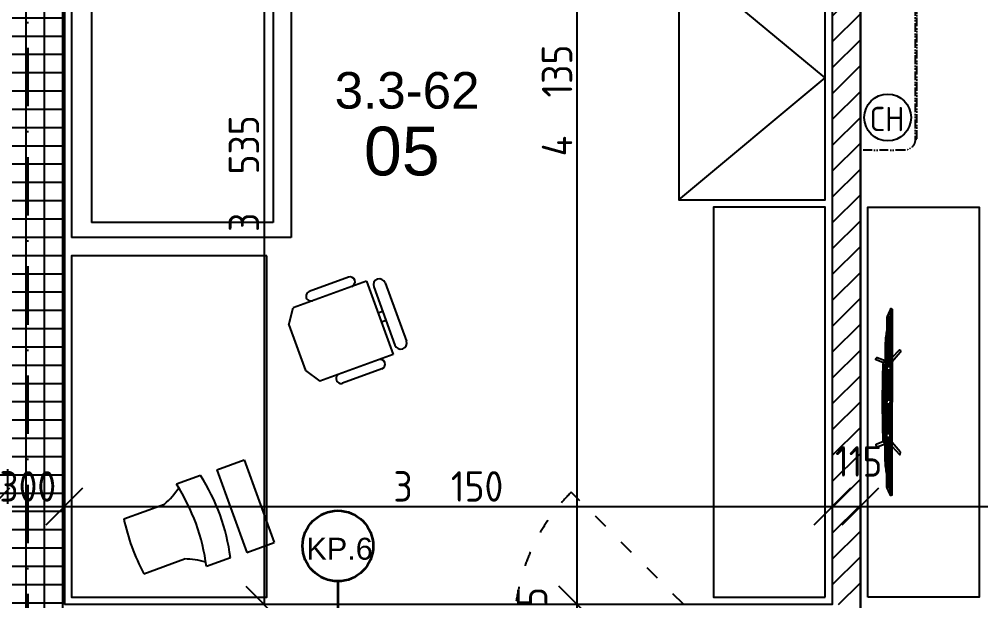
# Model space of a CAD drawing. Extents: x 4511820 to 5180432, y -1526536 to -944957.
# Drawn here: x 5109347 to 5113291, y -1122214 to -1119828 of the extents above; entities that cross this region are included whole.
import ezdxf

# ---------------------------------------------------------------- set-up
doc = ezdxf.new("R2010")
doc.units = 0
doc.header["$MEASUREMENT"] = 0
for name, pattern in [('ACAD_ISO03W100', [30, 12, -18]), ('ACAD_ISO12W100', [22, 12, -3, 0.5, -3, 0.5, -3]), ('BODKOCIARKOVANA_3', [5.6, 3, -1.3, 0, -1.3])]:
    doc.linetypes.add(name, pattern=pattern)
doc.layers.get('0').update_dxf_attribs({"linetype": 'CONTINUOUS'})
doc.layers.get('Defpoints').update_dxf_attribs({"color": 61, "linetype": 'CONTINUOUS'})
for name, color, linetype in [('KÓTY', 4, 'CONTINUOUS'), ('MÚRY', 1, 'CONTINUOUS'), ('OKNÁ', 143, 'CONTINUOUS'), ('osi', 253, 'CONTINUOUS'), ('Plochy', 41, 'CONTINUOUS'), ('POPIS', 7, 'CONTINUOUS'), ('ZARIADENIE', 47, 'CONTINUOUS'), ('ZZ-chladenie', 133, 'CONTINUOUS'), ('ŠRAFY', 82, 'CONTINUOUS')]:
    doc.layers.add(name, color=color, linetype=linetype)
doc.layers.add('preklady', color=74, linetype='CONTINUOUS', lineweight=35)
doc.styles.add('ARIAL', font='arial.ttf')
doc.styles.add('STYLE1', font='isocp.shx')
doc.dimstyles.new('STANDARD-50', dxfattribs={"dimtxt": 125, "dimasz": 150, "dimexe": 10, "dimexo": 200, "dimgap": 20, "dimtad": 1, "dimdsep": 46, "dimlunit": 6, "dimtxsty": 'STYLE1', "dimblk1": 'OBLIQUE', "dimblk2": 'OBLIQUE', "dimsah": 1, "dimcen": 2.5, "dimse1": 1, "dimse2": 1, "dimadec": 0, "dimazin": 0, "dimtfac": 1, "dimtmove": 1, "dimatfit": 3, "dimldrblk": 'OBLIQUE', "dimfxl": 1, "dimtolj": 1, "dimtzin": 0, "dimarcsym": 0})

# ---------------------------------------------------------------- blocks, each defined once
blk = doc.blocks.new('Tv06_top_cad-block.com')
at = {"color": 0}
for points in [[(-161.1, -3.4), (-173.3, 26.2, 0.359324), (-175.3, 27.3, 0.097501), (-182.8, 24.2, 0.350578), (-183.5, 22.1), (-171.1, -10.4)], [(161.1, -3.4), (173.3, 26.2, -0.359324), (175.3, 27.3, -0.097501), (182.8, 24.2, -0.350578), (183.5, 22.1), (171.1, -10.4)], [(-381.9, -38.8, -0.13121), (-383.2, -32.7, -0.169032), (-383, -32.3), (-381.8, -31.1, -0.205713), (-381.3, -30.9), (-378.5, -30.9, 0.118206), (-376.2, -30.4), (-351.4, -18.4, -0.105648), (-345.8, -17), (0, -17)], [(-339.3, -21.2), (-339.3, -21.2, 0.099639), (-344.3, -22.2), (-349.2, -24.6, 0.215889), (-350.7, -26.3, 0.476075), (-349.4, -28, 0.244765)], [(-295.5, -17), (-282, -15, -0.02037), (-255.8, -12, -0.012056), (-227.2, -10.7), (-169.3, -10.7)], [(-182.5, -38.8), (-214.4, -69.1, 0.250582), (-215, -71, 0.266718), (-214.3, -71.9, 0.084688)], [(-214.3, -71.9), (-207.3, -73.1, 0.211205), (-203.3, -72.1), (-165.2, -38.8)], [(-181.8, -17), (-178.5, -14, -0.213415), (-177.3, -13.6), (0, -13.6)], [(-172.1, -13.6, -0.072098), (-159.2, -3, -0.121861), (-158.4, -2.8)], [(-170.1, -10.6, -0.053076), (-160.2, -2.9), (-158.4, -2.8)], [(-147.6, -13.6), (-147.6, -7.5, -0.414214), (-147.4, -7.3), (-146.5, -7.3, -0.414214), (-146.3, -7.5), (-146.3, -13.6)], [(-146.8, -28, 0.414214), (-145, -26.2), (-145, -23, 0.414214), (-146.8, -21.2)], [(-143.9, -13.6), (-143.9, -7.5, -0.414214), (-143.7, -7.3), (-142.7, -7.3, -0.414214), (-142.6, -7.5), (-142.6, -13.6)], [(-140.2, -13.6), (-140.2, -7.5, -0.414214), (-140, -7.3), (-139, -7.3, -0.414214), (-138.8, -7.5), (-138.8, -13.6)], [(-136.4, -13.6), (-136.4, -7.5, -0.414214), (-136.3, -7.3), (-135.3, -7.3, -0.414214), (-135.1, -7.5), (-135.1, -13.6)], [(-132.7, -13.6), (-132.7, -7.5, -0.414214), (-132.5, -7.3), (-131.6, -7.3, -0.414214), (-131.4, -7.5), (-131.4, -13.6)], [(-128.8, -28, -0.414214), (-130.6, -26.2), (-130.6, -23, -0.414214), (-128.8, -21.2)], [(-129, -13.6), (-129, -7.5, -0.414214), (-128.8, -7.3), (-127.9, -7.3, -0.414214), (-127.7, -7.5), (-127.7, -13.6)], [(-125.3, -13.6), (-125.3, -7.5, -0.414214), (-125.1, -7.3), (-124.1, -7.3, -0.414214), (-124, -7.5), (-124, -13.6)], [(-121.6, -13.6), (-121.6, -7.5, -0.414214), (-121.4, -7.3), (-120.4, -7.3, -0.414214), (-120.2, -7.5), (-120.2, -13.6)], [(-117.8, -13.6), (-117.8, -7.5, -0.414214), (-117.7, -7.3), (-116.7, -7.3, -0.414214), (-116.5, -7.5), (-116.5, -13.6)], [(-114.1, -13.6), (-114.1, -7.5, -0.414214), (-113.9, -7.3), (-113, -7.3, -0.414214), (-112.8, -7.5), (-112.8, -13.6)], [(-110.4, -13.6), (-110.4, -7.5, -0.414214), (-110.2, -7.3), (-109.3, -7.3, -0.414214), (-109.1, -7.5), (-109.1, -13.6)], [(-106.7, -13.6), (-106.7, -7.5, -0.414214), (-106.5, -7.3), (-105.5, -7.3, -0.414214), (-105.4, -7.5), (-105.4, -13.6)], [(-103, -13.6), (-103, -7.5, -0.414214), (-102.8, -7.3), (-101.8, -7.3, -0.414214), (-101.6, -7.5), (-101.6, -13.6)], [(-99.2, -13.6), (-99.2, -7.5, -0.414214), (-99.1, -7.3), (-98.1, -7.3, -0.414214), (-97.9, -7.5), (-97.9, -13.6)], [(-95.5, -13.6), (-95.5, -7.5, -0.414214), (-95.3, -7.3), (-94.4, -7.3, -0.414214), (-94.2, -7.5), (-94.2, -13.6)], [(-91.8, -13.6), (-91.8, -7.5, -0.414214), (-91.6, -7.3), (-90.7, -7.3, -0.414214), (-90.5, -7.5), (-90.5, -13.6)], [(-88.1, -13.6), (-88.1, -7.5, -0.414214), (-87.9, -7.3), (-86.9, -7.3, -0.414214), (-86.8, -7.5), (-86.8, -13.6)], [(-84.4, -13.6), (-84.4, -7.5, -0.414214), (-84.2, -7.3), (-83.2, -7.3, -0.414214), (-83, -7.5), (-83, -13.6)], [(-80.6, -13.6), (-80.6, -7.5, -0.414214), (-80.5, -7.3), (-79.5, -7.3, -0.414214), (-79.3, -7.5), (-79.3, -13.6)], [(-76.9, -13.6), (-76.9, -7.5, -0.414214), (-76.7, -7.3), (-75.8, -7.3, -0.414214), (-75.6, -7.5), (-75.6, -13.6)], [(-73.2, -13.6), (-73.2, -7.5, -0.414214), (-73, -7.3), (-72.1, -7.3, -0.414214), (-71.9, -7.5), (-71.9, -13.6)], [(-69.5, -13.6), (-69.5, -7.5, -0.414214), (-69.3, -7.3), (-68.3, -7.3, -0.414214), (-68.2, -7.5), (-68.2, -13.6)], [(-65.8, -13.6), (-65.8, -7.5, -0.414214), (-65.6, -7.3), (-64.6, -7.3, -0.414214), (-64.4, -7.5), (-64.4, -13.6)], [(-62, -13.6), (-62, -7.5, -0.414214), (-61.9, -7.3), (-60.9, -7.3, -0.414214), (-60.7, -7.5), (-60.7, -13.6)], [(-58.3, -13.6), (-58.3, -7.5, -0.414214), (-58.1, -7.3), (-57.2, -7.3, -0.414214), (-57, -7.5), (-57, -13.6)], [(-54.6, -13.6), (-54.6, -7.5, -0.414214), (-54.4, -7.3), (-53.5, -7.3, -0.414214), (-53.3, -7.5), (-53.3, -13.6)], [(-50.9, -13.6), (-50.9, -7.5, -0.414214), (-50.7, -7.3), (-49.7, -7.3, -0.414214), (-49.6, -7.5), (-49.6, -13.6)], [(-47.2, -13.6), (-47.2, -7.5, -0.414214), (-47, -7.3), (-46, -7.3, -0.414214), (-45.8, -7.5), (-45.8, -13.6)], [(-43.4, -13.6), (-43.4, -7.5, -0.414214), (-43.3, -7.3), (-42.3, -7.3, -0.414214), (-42.1, -7.5), (-42.1, -13.6)], [(-39.7, -13.6), (-39.7, -7.5, -0.414214), (-39.5, -7.3), (-38.6, -7.3, -0.414214), (-38.4, -7.5), (-38.4, -13.6)], [(-36, -13.6), (-36, -7.5, -0.414214), (-35.8, -7.3), (-34.9, -7.3, -0.414214), (-34.7, -7.5), (-34.7, -13.6)], [(-32.3, -13.6), (-32.3, -7.5, -0.414214), (-32.1, -7.3), (-31.1, -7.3, -0.414214), (-31, -7.5), (-31, -13.6)], [(-28.6, -13.6), (-28.6, -7.5, -0.414214), (-28.4, -7.3), (-27.4, -7.3, -0.414214), (-27.2, -7.5), (-27.2, -13.6)], [(-24.8, -13.6), (-24.8, -7.5, -0.414214), (-24.7, -7.3), (-23.7, -7.3, -0.414214), (-23.5, -7.5), (-23.5, -13.6)], [(-21.1, -13.6), (-21.1, -7.5, -0.414214), (-20.9, -7.3), (-20, -7.3, -0.414214), (-19.8, -7.5), (-19.8, -13.6)], [(-17.4, -13.6), (-17.4, -7.5, -0.414214), (-17.2, -7.3), (-16.3, -7.3, -0.414214), (-16.1, -7.5), (-16.1, -13.6)], [(-13.7, -13.6), (-13.7, -7.5, -0.414214), (-13.5, -7.3), (-12.5, -7.3, -0.414214), (-12.4, -7.5), (-12.4, -13.6)], [(-10, -13.6), (-10, -7.5, -0.414214), (-9.8, -7.3), (-8.8, -7.3, -0.414214), (-8.6, -7.5), (-8.6, -13.6)], [(-10, -28, 0.414214), (-8.2, -26.2), (-8.2, -23, 0.414214), (-10, -21.2)], [(-6.2, -13.6), (-6.2, -7.5, -0.414214), (-6.1, -7.3), (-5.1, -7.3, -0.414214), (-4.9, -7.5), (-4.9, -13.6)], [(-2.5, -13.6), (-2.5, -7.5, -0.414214), (-2.3, -7.3), (-1.4, -7.3, -0.414214), (-1.2, -7.5), (-1.2, -13.6)], [(181.8, -17), (178.5, -14, 0.213415), (177.3, -13.6), (0, -13.6)], [(381.9, -38.8, 0.13121), (383.2, -32.7, 0.169032), (383, -32.3), (381.8, -31.1, 0.205713), (381.3, -30.9), (378.5, -30.9, -0.118206), (376.2, -30.4), (351.4, -18.4, 0.105648), (345.8, -17), (0, -17)], [(2.5, -13.6), (2.5, -7.5, 0.414214), (2.3, -7.3), (1.4, -7.3, 0.414214), (1.2, -7.5), (1.2, -13.6)], [(6.2, -13.6), (6.2, -7.5, 0.414214), (6.1, -7.3), (5.1, -7.3, 0.414214), (4.9, -7.5), (4.9, -13.6)], [(10, -28, -0.414214), (8.2, -26.2), (8.2, -23, -0.414214), (10, -21.2)], [(10, -13.6), (10, -7.5, 0.414214), (9.8, -7.3), (8.8, -7.3, 0.414214), (8.6, -7.5), (8.6, -13.6)], [(13.7, -13.6), (13.7, -7.5, 0.414214), (13.5, -7.3), (12.5, -7.3, 0.414214), (12.4, -7.5), (12.4, -13.6)], [(17.4, -13.6), (17.4, -7.5, 0.414214), (17.2, -7.3), (16.3, -7.3, 0.414214), (16.1, -7.5), (16.1, -13.6)], [(21.1, -13.6), (21.1, -7.5, 0.414214), (20.9, -7.3), (20, -7.3, 0.414214), (19.8, -7.5), (19.8, -13.6)], [(24.8, -13.6), (24.8, -7.5, 0.414214), (24.7, -7.3), (23.7, -7.3, 0.414214), (23.5, -7.5), (23.5, -13.6)], [(28.6, -13.6), (28.6, -7.5, 0.414214), (28.4, -7.3), (27.4, -7.3, 0.414214), (27.2, -7.5), (27.2, -13.6)], [(32.3, -13.6), (32.3, -7.5, 0.414214), (32.1, -7.3), (31.1, -7.3, 0.414214), (31, -7.5), (31, -13.6)], [(36, -13.6), (36, -7.5, 0.414214), (35.8, -7.3), (34.9, -7.3, 0.414214), (34.7, -7.5), (34.7, -13.6)], [(39.7, -13.6), (39.7, -7.5, 0.414214), (39.5, -7.3), (38.6, -7.3, 0.414214), (38.4, -7.5), (38.4, -13.6)], [(43.4, -13.6), (43.4, -7.5, 0.414214), (43.3, -7.3), (42.3, -7.3, 0.414214), (42.1, -7.5), (42.1, -13.6)], [(47.2, -13.6), (47.2, -7.5, 0.414214), (47, -7.3), (46, -7.3, 0.414214), (45.8, -7.5), (45.8, -13.6)], [(50.9, -13.6), (50.9, -7.5, 0.414214), (50.7, -7.3), (49.7, -7.3, 0.414214), (49.6, -7.5), (49.6, -13.6)], [(54.6, -13.6), (54.6, -7.5, 0.414214), (54.4, -7.3), (53.5, -7.3, 0.414214), (53.3, -7.5), (53.3, -13.6)], [(58.3, -13.6), (58.3, -7.5, 0.414214), (58.1, -7.3), (57.2, -7.3, 0.414214), (57, -7.5), (57, -13.6)], [(62, -13.6), (62, -7.5, 0.414214), (61.9, -7.3), (60.9, -7.3, 0.414214), (60.7, -7.5), (60.7, -13.6)], [(65.8, -13.6), (65.8, -7.5, 0.414214), (65.6, -7.3), (64.6, -7.3, 0.414214), (64.4, -7.5), (64.4, -13.6)], [(69.5, -13.6), (69.5, -7.5, 0.414214), (69.3, -7.3), (68.3, -7.3, 0.414214), (68.2, -7.5), (68.2, -13.6)], [(73.2, -13.6), (73.2, -7.5, 0.414214), (73, -7.3), (72.1, -7.3, 0.414214), (71.9, -7.5), (71.9, -13.6)], [(76.9, -13.6), (76.9, -7.5, 0.414214), (76.7, -7.3), (75.8, -7.3, 0.414214), (75.6, -7.5), (75.6, -13.6)], [(80.6, -13.6), (80.6, -7.5, 0.414214), (80.5, -7.3), (79.5, -7.3, 0.414214), (79.3, -7.5), (79.3, -13.6)], [(84.4, -13.6), (84.4, -7.5, 0.414214), (84.2, -7.3), (83.2, -7.3, 0.414214), (83, -7.5), (83, -13.6)], [(88.1, -13.6), (88.1, -7.5, 0.414214), (87.9, -7.3), (86.9, -7.3, 0.414214), (86.8, -7.5), (86.8, -13.6)], [(91.8, -13.6), (91.8, -7.5, 0.414214), (91.6, -7.3), (90.7, -7.3, 0.414214), (90.5, -7.5), (90.5, -13.6)], [(95.5, -13.6), (95.5, -7.5, 0.414214), (95.3, -7.3), (94.4, -7.3, 0.414214), (94.2, -7.5), (94.2, -13.6)], [(99.2, -13.6), (99.2, -7.5, 0.414214), (99.1, -7.3), (98.1, -7.3, 0.414214), (97.9, -7.5), (97.9, -13.6)], [(103, -13.6), (103, -7.5, 0.414214), (102.8, -7.3), (101.8, -7.3, 0.414214), (101.6, -7.5), (101.6, -13.6)], [(106.7, -13.6), (106.7, -7.5, 0.414214), (106.5, -7.3), (105.5, -7.3, 0.414214), (105.4, -7.5), (105.4, -13.6)], [(110.4, -13.6), (110.4, -7.5, 0.414214), (110.2, -7.3), (109.3, -7.3, 0.414214), (109.1, -7.5), (109.1, -13.6)], [(114.1, -13.6), (114.1, -7.5, 0.414214), (113.9, -7.3), (113, -7.3, 0.414214), (112.8, -7.5), (112.8, -13.6)], [(117.8, -13.6), (117.8, -7.5, 0.414214), (117.7, -7.3), (116.7, -7.3, 0.414214), (116.5, -7.5), (116.5, -13.6)], [(121.6, -13.6), (121.6, -7.5, 0.414214), (121.4, -7.3), (120.4, -7.3, 0.414214), (120.2, -7.5), (120.2, -13.6)], [(125.3, -13.6), (125.3, -7.5, 0.414214), (125.1, -7.3), (124.1, -7.3, 0.414214), (124, -7.5), (124, -13.6)], [(129, -13.6), (129, -7.5, 0.414214), (128.8, -7.3), (127.9, -7.3, 0.414214), (127.7, -7.5), (127.7, -13.6)], [(128.8, -28, 0.414214), (130.6, -26.2), (130.6, -23, 0.414214), (128.8, -21.2)], [(132.7, -13.6), (132.7, -7.5, 0.414214), (132.5, -7.3), (131.6, -7.3, 0.414214), (131.4, -7.5), (131.4, -13.6)], [(136.4, -13.6), (136.4, -7.5, 0.414214), (136.3, -7.3), (135.3, -7.3, 0.414214), (135.1, -7.5), (135.1, -13.6)], [(140.2, -13.6), (140.2, -7.5, 0.414214), (140, -7.3), (139, -7.3, 0.414214), (138.8, -7.5), (138.8, -13.6)], [(143.9, -13.6), (143.9, -7.5, 0.414214), (143.7, -7.3), (142.7, -7.3, 0.414214), (142.6, -7.5), (142.6, -13.6)], [(146.8, -28, -0.414214), (145, -26.2), (145, -23, -0.414214), (146.8, -21.2)], [(147.6, -13.6), (147.6, -7.5, 0.414214), (147.4, -7.3), (146.5, -7.3, 0.414214), (146.3, -7.5), (146.3, -13.6)], [(172.1, -13.6, 0.072098), (159.2, -3, 0.121861), (158.4, -2.8)], [(170.1, -10.6, 0.053076), (160.2, -2.9), (158.4, -2.8)], [(214.3, -71.9), (207.3, -73.1, -0.211205), (203.3, -72.1), (165.2, -38.8)], [(295.5, -17), (282, -15, 0.02037), (255.8, -12, 0.012056), (227.2, -10.7), (169.3, -10.7)], [(182.5, -38.8), (214.4, -69.1, -0.250582), (215, -71, -0.266718), (214.3, -71.9, -0.084688)], [(339.3, -21.2), (339.3, -21.2, -0.099639), (344.3, -22.2), (349.2, -24.6, -0.215889), (350.7, -26.3, -0.476075), (349.4, -28, -0.244765)]]:
    blk.add_lwpolyline(points, format="xyb", dxfattribs=at)
for points in [[(-381.9, -38.8), (0, -38.8)], [(-378.5, -30.9), (0, -30.9)], [(-349.4, -28), (-146.8, -28)], [(-339.3, -21.2), (-146.8, -21.2)], [(-158.6, -6.5), (0, -6.5)], [(-128.8, -21.2), (-10, -21.2)], [(-128.8, -28), (-10, -28)], [(158.6, -6.5), (0, -6.5)], [(378.5, -30.9), (0, -30.9)], [(381.9, -38.8), (0, -38.8)], [(128.8, -21.2), (10, -21.2)], [(128.8, -28), (10, -28)], [(339.3, -21.2), (146.8, -21.2)], [(349.4, -28), (146.8, -28)]]:
    blk.add_lwpolyline(points, dxfattribs=at)
for centre, radius, start, end in [((0, -4564), 4564, 90, 91.9893), ((0, -4564), 4564, 88.0107, 90), ((-170.5, -10.1), 0.6, 200.9784, 314.0295), ((170.5, -10.1), 0.6, 225.9705, 339.0216)]:
    blk.add_arc(centre, radius, start, end, dxfattribs=at)
blk = doc.blocks.new('TV')
at = {"layer": 'ZARIADENIE', "color": 8}
blk.add_blockref('Tv06_top_cad-block.com', (4448198.7, -1316337.8), dxfattribs=at)
blk = doc.blocks.new('JEDNOPOSTEL')
at = {"layer": 'ZARIADENIE', "ltscale": 0.25}
for p, q in [((4449069, -1322230.2), (4447069, -1322230.2)), ((4447069, -1323130.2), (4447069, -1322230.2)), ((4449069, -1322230.2), (4449069, -1323130.2)), ((4449069, -1323130.2), (4447069, -1323130.2)), ((4448913, -1323349.6), (4448929.1, -1323317.4))]:
    blk.add_line(p, q, dxfattribs=at)
at = {"layer": 'ZARIADENIE', "color": 76, "ltscale": 0.25}
for p, q in [((4448390.6, -1322311.3), (4447130.6, -1322311.3)), ((4447130.6, -1323056.9), (4447130.6, -1322311.3)), ((4448540.6, -1322461.3), (4448390.6, -1322311.3)), ((4448390.6, -1322461.3), (4448390.6, -1322311.3)), ((4448992.6, -1322311.3), (4448623.3, -1322311.3)), ((4448623.3, -1323056.9), (4448623.3, -1322311.3)), ((4448992.6, -1323056.9), (4448992.6, -1322311.3)), ((4448540.6, -1322461.3), (4448390.6, -1322461.3)), ((4448540.6, -1323056.9), (4448540.6, -1322461.3)), ((4448540.6, -1323056.9), (4447130.6, -1323056.9)), ((4448992.6, -1323056.9), (4448623.3, -1323056.9))]:
    blk.add_line(p, q, dxfattribs=at)
at = {"layer": 'ZARIADENIE'}
blk.add_lwpolyline([(4448669, -1323160.2), (4448669, -1323560.2), (4449069, -1323560.2), (4449069, -1323160.2)], close=True, dxfattribs=at)
at = {"layer": 'ZARIADENIE', "ltscale": 0.25}
for centre, radius in [((4448929.1, -1323317.4), 69.7), ((4448913, -1323349.6), 51.9)]:
    blk.add_circle(centre, radius, dxfattribs=at)
blk = doc.blocks.new('SKRINA')
at = {"layer": 'ZARIADENIE'}
for p, q in [((4449069, -1324645.2), (4448469, -1324145.2)), ((4448469, -1325145.2), (4449069, -1324645.2))]:
    blk.add_line(p, q, dxfattribs=at)
blk.add_lwpolyline([(4448469, -1324145.2), (4448469, -1325145.2), (4449069, -1325145.2), (4449069, -1324145.2)], close=True, dxfattribs=at)
blk = doc.blocks.new('_OBLIQUE')
at = {"color": 0, "linetype": 'ByBlock'}
blk.add_line((-0.5, -0.5), (0.5, 0.5), dxfattribs=at)
blk = doc.blocks.new('*D17757')
at = {"layer": 'Defpoints', "color": 0}
for p in [(5111636, -1122229.2), (5111897.5, -1122229.2), (5111897.5, -1122404.2)]:
    blk.add_point(p, dxfattribs=at)
at = {"layer": 'KÓTY', "color": 0, "lineweight": -2}
blk.add_line((5111636, -1122404.2), (5111636, -1122229.2), dxfattribs=at)
at = {"layer": 'KÓTY', "color": 0, "linetype": 'ByBlock', "lineweight": -2, "xscale": 150, "yscale": 150, "zscale": 150}
for p, rotation in [((5111636, -1122229.2), 90), ((5111636, -1122404.2), 270)]:
    blk.add_blockref('_OBLIQUE', p, dxfattribs=dict(at, rotation=rotation))
at = {"layer": 'KÓTY', "color": 0, "insert": (5111451, -1122265.9), "char_height": 125, "attachment_point": 5, "rotation": 90, "style": 'STYLE1'}
blk.add_mtext('\\A1;175', dxfattribs=at)
blk = doc.blocks.new('*D17758')
at = {"layer": 'Defpoints', "color": 0}
for p in [(5111636, -1118094.2), (5111636, -1118094.2), (5111897.5, -1122229.2)]:
    blk.add_point(p, dxfattribs=at)
at = {"layer": 'KÓTY', "color": 0, "lineweight": -2}
blk.add_line((5111636, -1122229.2), (5111636, -1118094.2), dxfattribs=at)
at = {"layer": 'KÓTY', "color": 0, "linetype": 'ByBlock', "lineweight": -2, "xscale": 150, "yscale": 150, "zscale": 150}
for p, rotation in [((5111636, -1118094.2), 90), ((5111636, -1122229.2), 270)]:
    blk.add_blockref('_OBLIQUE', p, dxfattribs=dict(at, rotation=rotation))
at = {"layer": 'KÓTY', "color": 0, "insert": (5111553.5, -1120161.7), "char_height": 125, "attachment_point": 5, "rotation": 90, "style": 'STYLE1'}
blk.add_mtext('\\A1;4ﾠ135', dxfattribs=at)
blk = doc.blocks.new('*D17764')
at = {"layer": 'Defpoints', "color": 0}
for p in [(5110351.5, -1118694.2), (5110351.5, -1122229.2), (5110351.5, -1122229.2)]:
    blk.add_point(p, dxfattribs=at)
at = {"layer": 'KÓTY', "color": 0, "lineweight": -2}
blk.add_line((5110351.5, -1118694.2), (5110351.5, -1122229.2), dxfattribs=at)
at = {"layer": 'KÓTY', "color": 0, "linetype": 'ByBlock', "lineweight": -2, "xscale": 150, "yscale": 150, "zscale": 150}
for p, rotation in [((5110351.5, -1118694.2), 90), ((5110351.5, -1122229.2), 270)]:
    blk.add_blockref('_OBLIQUE', p, dxfattribs=dict(at, rotation=rotation))
at = {"layer": 'KÓTY', "color": 0, "insert": (5110269, -1120461.7), "char_height": 125, "attachment_point": 5, "rotation": 90, "style": 'STYLE1'}
blk.add_mtext('\\A1;3ﾠ535', dxfattribs=at)
blk = doc.blocks.new('*D17765')
at = {"layer": 'Defpoints', "color": 0}
for p in [(5112682.5, -1121827.5), (5109532.5, -1122229.2), (5112682.5, -1122229.2)]:
    blk.add_point(p, dxfattribs=at)
at = {"layer": 'KÓTY', "color": 0, "lineweight": -2}
blk.add_line((5109532.5, -1121827.5), (5112682.5, -1121827.5), dxfattribs=at)
at = {"layer": 'KÓTY', "color": 0, "linetype": 'ByBlock', "lineweight": -2, "xscale": 150, "yscale": 150, "zscale": 150, "rotation": 180}
blk.add_blockref('_OBLIQUE', (5109532.5, -1121827.5), dxfattribs=at)
at = {"layer": 'KÓTY', "color": 0, "linetype": 'ByBlock', "lineweight": -2, "xscale": 150, "yscale": 150, "zscale": 150}
blk.add_blockref('_OBLIQUE', (5112682.5, -1121827.5), dxfattribs=at)
at = {"layer": 'KÓTY', "color": 0, "insert": (5111107.5, -1121745), "char_height": 125, "attachment_point": 5, "style": 'STYLE1'}
blk.add_mtext('\\A1;3ﾠ150', dxfattribs=at)
blk = doc.blocks.new('*D17766')
at = {"layer": 'Defpoints', "color": 0}
for p in [(5109232.5, -1121827.5), (5109532.5, -1121827.5), (5109532.5, -1121827.5)]:
    blk.add_point(p, dxfattribs=at)
at = {"layer": 'KÓTY', "color": 0, "lineweight": -2}
blk.add_line((5109232.5, -1121827.5), (5109532.5, -1121827.5), dxfattribs=at)
at = {"layer": 'KÓTY', "color": 0, "linetype": 'ByBlock', "lineweight": -2, "xscale": 150, "yscale": 150, "zscale": 150, "rotation": 180}
blk.add_blockref('_OBLIQUE', (5109232.5, -1121827.5), dxfattribs=at)
at = {"layer": 'KÓTY', "color": 0, "linetype": 'ByBlock', "lineweight": -2, "xscale": 150, "yscale": 150, "zscale": 150}
blk.add_blockref('_OBLIQUE', (5109532.5, -1121827.5), dxfattribs=at)
at = {"layer": 'KÓTY', "color": 0, "insert": (5109382.5, -1121745), "char_height": 125, "attachment_point": 5, "style": 'STYLE1'}
blk.add_mtext('\\A1;300', dxfattribs=at)
blk = doc.blocks.new('*D17767')
at = {"layer": 'Defpoints', "color": 0}
for p in [(5112682.5, -1121827.5), (5112797.5, -1121827.5), (5112797.5, -1121827.5)]:
    blk.add_point(p, dxfattribs=at)
at = {"layer": 'KÓTY', "color": 0, "lineweight": -2}
blk.add_line((5112682.5, -1121827.5), (5112797.5, -1121827.5), dxfattribs=at)
at = {"layer": 'KÓTY', "color": 0, "linetype": 'ByBlock', "lineweight": -2, "xscale": 150, "yscale": 150, "zscale": 150, "rotation": 180}
blk.add_blockref('_OBLIQUE', (5112682.5, -1121827.5), dxfattribs=at)
at = {"layer": 'KÓTY', "color": 0, "linetype": 'ByBlock', "lineweight": -2, "xscale": 150, "yscale": 150, "zscale": 150}
blk.add_blockref('_OBLIQUE', (5112797.5, -1121827.5), dxfattribs=at)
at = {"layer": 'KÓTY', "color": 0, "insert": (5112790.8, -1121642.5), "char_height": 125, "attachment_point": 5, "style": 'STYLE1'}
blk.add_mtext('\\A1;115', dxfattribs=at)
blk = doc.blocks.new('*D17768')
at = {"layer": 'Defpoints', "color": 0}
for p in [(5112797.5, -1121827.5), (5115872.5, -1121827.5), (5115872.5, -1121827.5)]:
    blk.add_point(p, dxfattribs=at)
at = {"layer": 'KÓTY', "color": 0, "lineweight": -2}
blk.add_line((5112797.5, -1121827.5), (5115872.5, -1121827.5), dxfattribs=at)
at = {"layer": 'KÓTY', "color": 0, "linetype": 'ByBlock', "lineweight": -2, "xscale": 150, "yscale": 150, "zscale": 150, "rotation": 180}
blk.add_blockref('_OBLIQUE', (5112797.5, -1121827.5), dxfattribs=at)
at = {"layer": 'KÓTY', "color": 0, "linetype": 'ByBlock', "lineweight": -2, "xscale": 150, "yscale": 150, "zscale": 150}
blk.add_blockref('_OBLIQUE', (5115872.5, -1121827.5), dxfattribs=at)
at = {"layer": 'KÓTY', "color": 0, "insert": (5114335, -1121745), "char_height": 125, "attachment_point": 5, "style": 'STYLE1'}
blk.add_mtext('\\A1;3ﾠ075', dxfattribs=at)
blk = doc.blocks.new('*D17820')
at = {"layer": 'Defpoints', "color": 0}
for p in [(5112750, -1117979.2), (5112870, -1123464.2), (5113597, -1123464.2)]:
    blk.add_point(p, dxfattribs=at)
at = {"layer": 'KÓTY', "color": 0, "lineweight": -2}
blk.add_line((5113597, -1117979.2), (5113597, -1123464.2), dxfattribs=at)
at = {"layer": 'KÓTY', "color": 0, "linetype": 'ByBlock', "lineweight": -2, "xscale": 150, "yscale": 150, "zscale": 150}
for p, rotation in [((5113597, -1117979.2), 90), ((5113597, -1123464.2), 270)]:
    blk.add_blockref('_OBLIQUE', p, dxfattribs=dict(at, rotation=rotation))
at = {"layer": 'KÓTY', "color": 0, "insert": (5113514.5, -1120721.7), "char_height": 125, "attachment_point": 5, "rotation": 90, "style": 'STYLE1'}
blk.add_mtext('\\A1;5ﾠ485', dxfattribs=at)
blk = doc.blocks.new('chlad2')
at = {"layer": 'ZZ-chladenie', "linetype": 'ACAD_ISO12W100', "ltscale": 3}
for p, q in [((5102412.5, -1105747.3), (5102592.5, -1105747.3)), ((5102412.5, -1106448.4), (5102592.5, -1106448.4))]:
    blk.add_line(p, q, dxfattribs=at)
blk.add_lwpolyline([(5102367.5, -1106402), (5102360.8, -1106402), (5102360.8, -1105794.8), (5102367.5, -1105794.8)], close=True, dxfattribs=at)
for centre, start, end in [((5102412.5, -1105792.3), 90, 180), ((5102412.5, -1106403.4), 180, 270)]:
    blk.add_arc(centre, 45, start, end, dxfattribs=at)

msp = doc.modelspace()

# ---------------------------------------------------------------- hatches: boundary and pattern name
at = {"layer": 'ŠRAFY', "ltscale": 0.25}
h = msp.add_hatch(dxfattribs=at)
h.set_pattern_fill('ANSI37', color=256, scale=600, angle=45)
h.set_pattern_definition([(90, (-3307273.674, 668852.734), (-75, 1e-14), []), (180, (-3307273.674, 668852.734), (-1e-14, -75), [])])
h.paths.add_polyline_path([(5109232.5, -1119549.191), (5109232.5, -1119664.191), (5109232.5, -1122404.191), (5109532.5, -1122404.191), (5109532.5, -1122229.191), (5109532.5, -1118694.191), (5109532.5, -1118579.191), (5109532.5, -1117904.191), (5109347.5, -1117904.191), (5109232.5, -1117904.191), (5109232.5, -1119499.191)])
h = msp.add_hatch(dxfattribs=at)
h.set_pattern_fill('ANSI31', color=256, scale=600, style=0)
h.set_pattern_definition([(45, (515270.5, 303822), (-53.0330086, 53.0330086), [])])
h.paths.add_polyline_path([(5112797.5, -1117979.191), (5112547.5, -1117979.191), (5112547.5, -1118094.191), (5112682.5, -1118094.191), (5112682.5, -1122229.191), (5112797.5, -1122229.191)])

# ---------------------------------------------------------------- linework, layer by layer
at = {"layer": 'MÚRY'}
for p, q in [((5112797.5, -1117979.191), (5112797.5, -1122604.191)), ((5112682.5, -1118094.191), (5112682.5, -1122229.191)), ((5109532.5, -1118694.191), (5109532.5, -1122229.191))]:
    msp.add_line(p, q, dxfattribs=at)
at = {"layer": 'OKNÁ', "linetype": 'ACAD_ISO03W100', "ltscale": 5}
msp.add_line((5112177.5, -1122334.191), (5111611.815, -1121768.506), dxfattribs=at)
msp.add_arc((5112177.5, -1122334.191), 800, 135, 180, dxfattribs=at)
at = {"layer": 'osi', "linetype": 'BODKOCIARKOVANA_3', "ltscale": 80}
msp.add_line((5109382.5, -1109191.097), (5109382.5, -1141119), dxfattribs=at)
at = {"layer": 'Plochy'}
for points in [[(5112797.5, -1123464.191), (5112797.5, -1116904.191), (5112912.5, -1116904.191), (5112912.5, -1116214.191), (5115872.5, -1116214.191), (5115872.5, -1118489.191), (5115457.5, -1118489.191), (5115457.5, -1119239.191), (5115872.5, -1119239.191), (5115872.5, -1123464.191)], [(5109532.5, -1122229.191), (5109532.5, -1118694.191), (5111532.5, -1118694.191), (5111532.5, -1118094.191), (5112682.5, -1118094.191), (5112682.5, -1122229.191)]]:
    msp.add_lwpolyline(points, close=True, dxfattribs=at)
at = {"layer": 'preklady'}
msp.add_line((5110654.404, -1122134.383), (5110654.404, -1122345.191), dxfattribs=at)
at = {"layer": 'preklady', "ltscale": 0.25}
msp.add_circle((5110654.404, -1121989.383), 145, dxfattribs=at)
at = {"layer": 'ZARIADENIE', "color": 33, "ltscale": 0.25}
for p, q in [((5110697.969, -1120886.861), (5110537.009, -1120945.446)), ((5110771.378, -1120902.71), (5110470.677, -1121012.156)), ((5110771.378, -1120902.71), (5110880.825, -1121203.411)), ((5110801.388, -1120926.684), (5110888.403, -1121165.756)), ((5110848.373, -1120909.583), (5110935.387, -1121148.655)), ((5110453.61, -1121082.218), (5110470.677, -1121012.156)), ((5110838.055, -1121027.426), (5110819.261, -1121034.267)), ((5110453.61, -1121082.218), (5110522.014, -1121270.157)), ((5110851.736, -1121065.014), (5110832.942, -1121071.854)), ((5110880.825, -1121203.411), (5110580.123, -1121312.858)), ((5110522.014, -1121270.157), (5110580.123, -1121312.858)), ((5110834.777, -1121262.738), (5110673.817, -1121321.323))]:
    msp.add_line(p, q, dxfattribs=at)
at = {"layer": 'ZARIADENIE', "color": 8, "ltscale": 0.25}
for p, q in [((5110157.349, -1121677.576), (5110270.112, -1121636.533)), ((5110270.112, -1121636.533), (5110393.24, -1121974.823)), ((5110157.349, -1121677.576), (5110280.477, -1122015.865)), ((5110090.671, -1121699.644), (5109992.202, -1121735.483)), ((5109776.699, -1121877.771), (5109942.976, -1121817.251)), ((5110280.477, -1122015.865), (5110393.24, -1121974.823)), ((5109858.784, -1122103.297), (5110025.061, -1122042.777)), ((5110213.798, -1122037.933), (5110115.329, -1122073.773))]:
    msp.add_line(p, q, dxfattribs=at)
at = {"layer": 'ZARIADENIE', "color": 45, "ltscale": 0.25}
for points in [[(5112652.5, -1122199.191), (5112652.5, -1120599.191), (5112194.733, -1120599.191), (5112194.733, -1122199.191)], [(5112827.5, -1122199.191), (5112827.5, -1120599.191), (5113285.267, -1120599.191), (5113285.267, -1122199.191)]]:
    msp.add_lwpolyline(points, close=True, dxfattribs=at)
at = {"layer": 'ZARIADENIE'}
msp.add_lwpolyline([(5110362.5, -1120799.191), (5109562.5, -1120799.191), (5109562.5, -1122199.191), (5110362.5, -1122199.191)], close=True, dxfattribs=at)
at = {"layer": 'ZARIADENIE', "color": 33, "ltscale": 0.25}
for centre, radius, start, end in [((5110704.81, -1120905.655), 20, 290, 110), ((5110824.88, -1120918.134), 25, 20, 200), ((5110543.85, -1120964.24), 20, 110, 290), ((5110911.895, -1121157.205), 25, 200, 20), ((5110827.937, -1121243.944), 20, 290, 110), ((5110666.977, -1121302.529), 20, 110, 290)]:
    msp.add_arc(centre, radius, start, end, dxfattribs=at)
at = {"layer": 'ZARIADENIE', "color": 8, "ltscale": 0.25}
for centre, radius, start, end in [((5109400.48, -1122142.405), 820, 7.319616, 32.680383), ((5109772.526, -1121607.624), 270.179, 309.115037, 328.028098), ((5109302.012, -1122178.244), 820, 7.319616, 32.680383), ((5110579.994, -1121713.097), 820, 191.585032, 208.414968), ((5110029.234, -1122312.924), 270.179, 71.971902, 90.884963)]:
    msp.add_arc(centre, radius, start, end, dxfattribs=at)
at = {"layer": 'ZZ-chladenie'}
msp.add_circle((5112909.776, -1120231.534), 96, dxfattribs=at)

# ---------------------------------------------------------------- block references
at = {"layer": 'Plochy', "color": 2, "xscale": -1, "rotation": 89.99999999999997}
msp.add_blockref('TV', (3796550.841, 3326799.527), dxfattribs=at)
at = {"layer": 'ZARIADENIE', "color": 2, "rotation": 90.00000000000004}
msp.add_blockref('JEDNOPOSTEL', (3787332.309, -5567793.191), dxfattribs=at)
at = {"layer": 'ZARIADENIE', "color": 2}
msp.add_blockref('SKRINA', (663583.5, 204576), dxfattribs=at)
at = {"layer": 'ZZ-chladenie', "xscale": -1}
msp.add_blockref('chlad2', (10215390, -13917.481), dxfattribs=at)

# ---------------------------------------------------------------- texts
at = {"layer": 'POPIS', "lineweight": 40, "ltscale": 0.25, "style": 'ARIAL'}
for s, height, p in [('3.3-62', 150, (5110641.411, -1120195.079)), ('05', 200, (5110761.311, -1120469.169))]:
    msp.add_text(s, height=height, dxfattribs=at).set_placement(p)
at = {"layer": 'preklady', "linetype": 'Continuous', "lineweight": 20, "style": 'ARIAL'}
msp.add_text('KP.6', height=90, dxfattribs=at).set_placement((5110525.14, -1122045.639))
at = {"layer": 'ZZ-chladenie', "style": 'STYLE1'}
msp.add_text('CH', height=100, dxfattribs=at).set_placement((5112835.149, -1120287.733))

# ---------------------------------------------------------------- dimensions: what is measured, and where the dimension line sits
at = {"layer": 'KÓTY'}
for base, p1, p2, picture, middle in [((5113597, -1123464.191), (5112750, -1117979.191), (5112870, -1123464.191), '*D17820', (5113514.457, -1120721.691)), ((5111636, -1118094.191), (5111897.5, -1122229.191), (5111636, -1118094.191), '*D17758', (5111553.457, -1120161.691)), ((5110351.5, -1122229.191), (5110351.5, -1118694.191), (5110351.5, -1122229.191), '*D17764', (5110268.957, -1120461.691)), ((5111636, -1122229.191), (5111897.5, -1122404.191), (5111897.5, -1122229.191), '*D17757', (5111451, -1122265.941))]:
    dim = msp.add_linear_dim(base=base, p1=p1, p2=p2, angle=90, dimstyle='STANDARD-50', dxfattribs=at)
    dim.commit()
    dim.dimension.update_dxf_attribs({"geometry": picture, "text_midpoint": middle})
for base, p1, p2, picture, middle in [((5112797.5, -1121827.5), (5112682.5, -1121827.5), (5112797.5, -1121827.5), '*D17767', (5112790.75, -1121642.5)), ((5109532.5, -1121827.5), (5109232.5, -1121827.5), (5109532.5, -1121827.5), '*D17766', (5109382.5, -1121745)), ((5112682.5, -1121827.5), (5109532.5, -1122229.191), (5112682.5, -1122229.191), '*D17765', (5111107.5, -1121744.957)), ((5115872.5, -1121827.5), (5112797.5, -1121827.5), (5115872.5, -1121827.5), '*D17768', (5114335, -1121744.957))]:
    dim = msp.add_linear_dim(base=base, p1=p1, p2=p2, dimstyle='STANDARD-50', dxfattribs=at)
    dim.commit()
    dim.dimension.update_dxf_attribs({"geometry": picture, "text_midpoint": middle})

doc.saveas('drawing.dxf')
